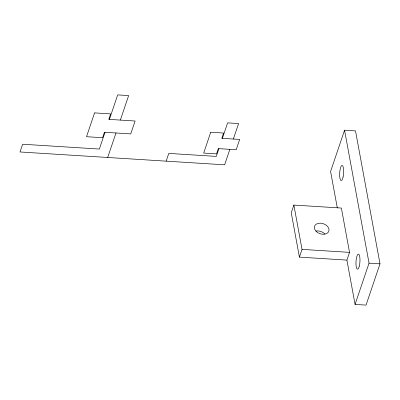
<?xml version="1.0" encoding="UTF-8"?>
<svg xmlns="http://www.w3.org/2000/svg" width="400" height="400" viewBox="0 0 400 400"><rect width="100%" height="100%" fill="white"/><g stroke="black" fill="none" stroke-linecap="round" stroke-linejoin="round"><path stroke-width="0.6" d="M105.025 132.29L99.355 149.05L22.62 144.23L20 151.97L224.625 164.82L229.865 149.35M109.39 119.395L117.685 94.895L128.645 95.585L120.355 120.08M107.695 157.475L115.99 132.975M166.16 161.15L168.78 153.41L216.28 156.395L218.9 148.66M222.39 138.345L227.63 122.87L238.59 123.56L233.355 139.03M293.87 205.07L291.25 212.805L299.41 257.12L346.91 260.105L349.53 252.365L341.37 208.055L293.87 205.07L302.03 249.385L299.41 257.12M346.91 260.105L355.07 304.415L366.035 305.105L380 263.845L355.52 130.905L344.56 130.215L330.59 171.48L337.3 207.9M355.07 304.415L369.04 263.155L344.56 130.215M302.03 249.385L349.53 252.365M369.04 263.155L380 263.845M316.22 230.985A7.585 5.275 18.7 0 1 324.91 234.095M94.575 112.89L86.52 136.7L102.595 137.71L104.44 132.25L130.74 133.905L135.105 121.01L108.805 119.355L110.655 113.9L94.575 112.89M210.725 132.24L203.675 153.075L216.535 153.885L218.315 148.625L236.185 149.745L239.675 139.43L221.81 138.305L223.59 133.045L210.725 132.24M315.87 231.08A7.585 5.275 18.7 0 0 328.53 231.9A7.585 5.275 18.7 0 0 320.7 223.18A7.585 5.275 18.7 0 0 315.87 231.08M343.09 177.02A7.585 1.97 -86.4 0 0 342.17 165.44A7.585 1.97 -86.4 0 0 339.705 176.55A7.585 1.97 -86.4 0 0 343.09 177.02M359.3 266.115A7.585 1.97 -86.4 0 0 358.635 254.105A7.585 1.97 -86.4 0 0 355.99 264.665A7.585 1.97 -86.4 0 0 359.3 266.115"/></g></svg>
